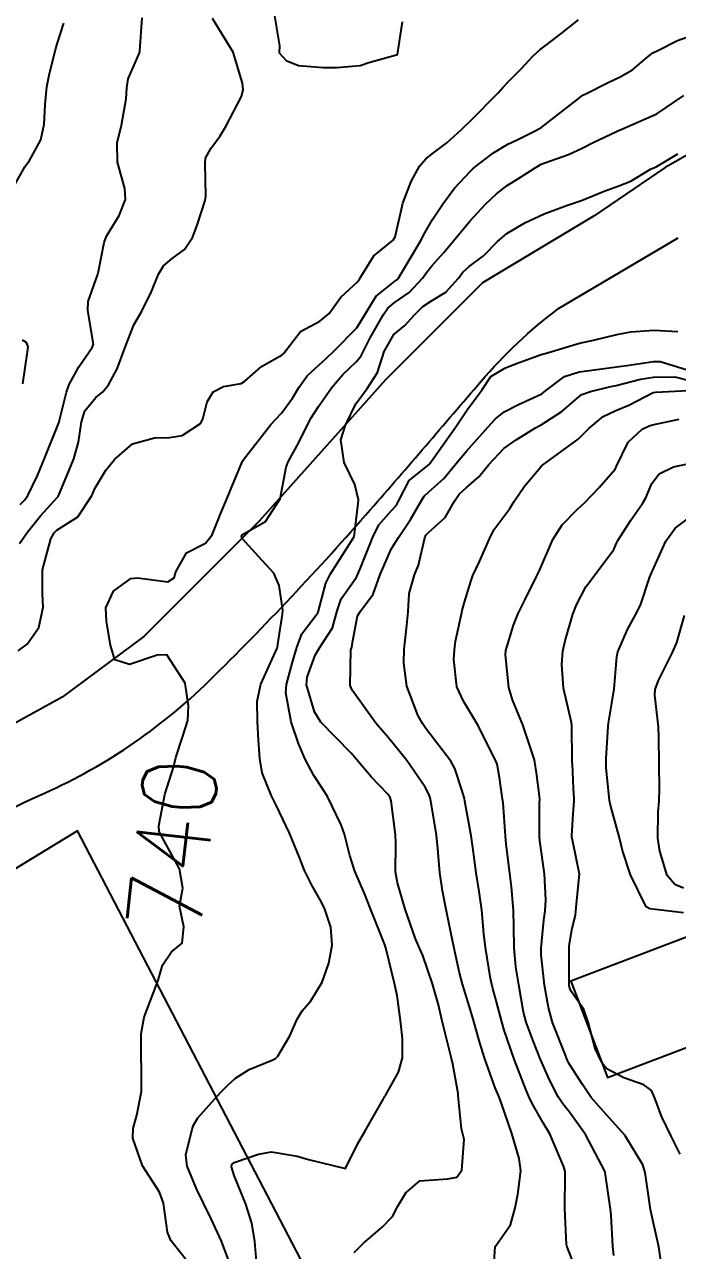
# Model space of a CAD drawing. Header units: metres. Extents: x 318500 to 325275, y 7408834 to 7428799.
# Drawn here: x 323171.2 to 323206.3, y 7421162.1 to 7421228.1 of the extents above; entities that cross this region are included whole.
import ezdxf
from ezdxf.enums import TextEntityAlignment as Align

# ---------------------------------------------------------------- set-up
doc = ezdxf.new("R2010")
doc.units = ezdxf.units.M
doc.header["$MEASUREMENT"] = 0
for name, color, linetype in [('Cotas', 45, 'Continuous'), ('Curvas de Nivel 1m', 11, 'Continuous'), ('Curvas de Nivel 5m', 15, 'Continuous'), ('Divisas', 45, 'Continuous'), ('Edificações', 30, 'Continuous'), ('Vias Primárias', 230, 'Continuous'), ('Vias Secundárias', 230, 'Continuous')]:
    doc.layers.add(name, color=color, linetype=linetype)
doc.styles.add('Style-STANDARD', font='STANDARD.shx')

msp = doc.modelspace()

# ---------------------------------------------------------------- linework, layer by layer
at = {"layer": 'Curvas de Nivel 1m', "flags": 128}
for points, elevation in [([(323170.565, 7421219.382), (323171.165, 7421220.469), (323171.3, 7421220.656), (323171.405, 7421220.786), (323172.041, 7421221.924), (323172.224, 7421222.775), (323172.261, 7421223.825), (323172.35, 7421224.773), (323172.505, 7421225.497), (323172.818, 7421226.766), (323172.917, 7421227.103), (323173.272, 7421228.205)], 736), ([(323170.816, 7421194.418), (323171.299, 7421194.783), (323171.932, 7421195.675), (323172.164, 7421196.77), (323172.125, 7421197.507), (323172.12, 7421198.771), (323172.575, 7421200.443), (323172.757, 7421200.762), (323172.818, 7421200.844), (323172.902, 7421200.91), (323174.035, 7421201.627), (323174.773, 7421202.742), (323174.815, 7421202.858), (323174.936, 7421203.158), (323175.539, 7421204.144), (323176.001, 7421204.724), (323176.968, 7421205.553), (323178.164, 7421205.884), (323178.972, 7421205.906), (323179.638, 7421206.009), (323180.633, 7421206.663), (323180.764, 7421206.881), (323180.997, 7421207.818), (323181.309, 7421208.352), (323181.866, 7421208.647), (323182.832, 7421208.813), (323183.015, 7421208.936), (323183.921, 7421209.723), (323185.036, 7421210.355), (323185.167, 7421210.47), (323185.254, 7421210.598), (323186.024, 7421211.616), (323187.056, 7421212.161), (323187.569, 7421212.572), (323188.183, 7421213.454), (323189.086, 7421214.28), (323189.204, 7421214.433), (323189.266, 7421214.547), (323189.963, 7421215.681), (323191.015, 7421216.522), (323191.122, 7421216.704), (323191.452, 7421218.201), (323191.536, 7421218.516), (323191.98, 7421219.689), (323192.427, 7421220.507), (323192.771, 7421220.909), (323193.181, 7421221.219), (323193.907, 7421221.771), (323194.685, 7421222.478), (323195.205, 7421222.988), (323196.658, 7421224.448), (323196.92, 7421224.749), (323197.229, 7421225.064), (323197.913, 7421225.761), (323198.539, 7421226.427), (323198.91, 7421226.77), (323199.259, 7421227.043), (323200.041, 7421227.636), (323200.982, 7421228.394)], 739), ([(323170.894, 7421200.2), (323171.302, 7421200.784), (323172.01, 7421201.678), (323172.929, 7421202.692), (323172.961, 7421202.728), (323172.986, 7421202.759), (323173.566, 7421204.139), (323173.806, 7421204.752), (323174.065, 7421205.653), (323174.233, 7421206.747), (323174.405, 7421207.33), (323175, 7421208.054), (323175.377, 7421208.362), (323175.688, 7421208.73), (323176.154, 7421209.592), (323176.564, 7421210.717), (323177.052, 7421211.959), (323177.468, 7421212.704), (323178.003, 7421213.769), (323178.367, 7421214.691), (323178.643, 7421215.14), (323179.103, 7421215.532), (323179.769, 7421216.014), (323180.206, 7421216.669), (323180.459, 7421217.335), (323180.888, 7421218.663), (323180.919, 7421218.887), (323180.883, 7421220.663), (323180.905, 7421220.931), (323181.182, 7421221.455), (323181.702, 7421222.143), (323181.996, 7421222.648), (323182.84, 7421224.26), (323182.933, 7421224.634), (323182.891, 7421224.969), (323182.393, 7421226.643), (323181.277, 7421228.467)], 738), ([(323170.922, 7421202.286), (323171.168, 7421202.545), (323171.333, 7421202.784), (323171.859, 7421203.864), (323172.232, 7421204.771), (323172.978, 7421206.609), (323173.021, 7421206.718), (323173.028, 7421206.76), (323173.415, 7421208.344), (323173.565, 7421208.754), (323174.074, 7421209.699), (323174.809, 7421210.742), (323174.864, 7421210.919), (323174.574, 7421212.745), (323174.583, 7421213.23), (323175.089, 7421214.648), (323175.113, 7421214.716), (323175.118, 7421214.74), (323175.442, 7421216.408), (323175.578, 7421216.733), (323176.258, 7421217.85), (323176.59, 7421218.718), (323176.558, 7421219.309), (323176.167, 7421220.725), (323176.142, 7421221.769), (323176.381, 7421222.722), (323176.635, 7421224.14), (323176.665, 7421224.718), (323176.74, 7421225.204), (323177.245, 7421226.361), (323177.35, 7421226.607), (323177.366, 7421226.708), (323177.491, 7421228.493)], 737), ([(323184.621, 7421228.61), (323184.881, 7421226.98), (323184.865, 7421226.606), (323185.244, 7421226.196), (323185.908, 7421225.925), (323187.239, 7421225.82), (323187.984, 7421225.823), (323189.241, 7421225.93), (323189.702, 7421226.084), (323191.25, 7421226.52), (323191.518, 7421228.276)], 738), ([(323182.375, 7421160.995), (323181.757, 7421162.636), (323181.208, 7421163.846), (323180.81, 7421164.646), (323180.431, 7421165.415), (323179.914, 7421166.665), (323179.85, 7421167.276), (323180.184, 7421168.663), (323180.264, 7421168.88), (323180.486, 7421169.277), (323181.714, 7421170.642), (323182.1, 7421171.042), (323182.512, 7421171.413), (323183.254, 7421171.884), (323184.527, 7421172.397), (323184.665, 7421172.462), (323184.798, 7421172.597), (323185.454, 7421173.683), (323185.838, 7421174.587), (323186.116, 7421175.033), (323186.57, 7421175.57), (323187.18, 7421176.571), (323187.553, 7421177.608), (323187.718, 7421178.563), (323187.646, 7421179.543), (323187.313, 7421180.57), (323187.081, 7421181.01), (323186.652, 7421181.764), (323186.237, 7421182.584), (323185.958, 7421183.299), (323185.422, 7421184.593), (323184.713, 7421186.103), (323184.464, 7421186.604), (323183.964, 7421187.843), (323183.833, 7421188.614), (323183.759, 7421189.61), (323183.696, 7421190.616), (323183.694, 7421191.709), (323183.875, 7421192.614), (323184.77, 7421194.551), (323184.784, 7421194.601), (323184.787, 7421194.634), (323184.824, 7421194.883), (323185.049, 7421196.396), (323185.064, 7421196.598), (323184.87, 7421197.942), (323184.585, 7421198.604), (323183.766, 7421199.494), (323182.898, 7421200.437), (323182.841, 7421200.572), (323182.866, 7421200.631), (323182.878, 7421200.653), (323182.901, 7421200.679), (323184.136, 7421201.387), (323184.93, 7421202.6), (323185.243, 7421204.31), (323185.353, 7421204.596), (323185.932, 7421205.629), (323186.397, 7421206.586), (323186.603, 7421206.967), (323186.995, 7421207.566), (323187.69, 7421208.57), (323188.294, 7421209.288), (323189.032, 7421209.991), (323189.29, 7421210.292), (323189.406, 7421210.545), (323189.772, 7421211.264), (323190.496, 7421212.528), (323190.721, 7421212.869), (323191.069, 7421213.152), (323191.877, 7421213.713), (323192.615, 7421214.505), (323192.814, 7421214.783), (323193.1, 7421215.152), (323193.743, 7421215.858), (323194.253, 7421216.483), (323195.131, 7421217.554), (323195.983, 7421218.457), (323196.57, 7421219.027), (323197.156, 7421219.474), (323197.754, 7421219.841), (323198.656, 7421220.425), (323198.978, 7421220.617), (323199.174, 7421220.691), (323200.448, 7421221.134), (323201.186, 7421221.483), (323201.787, 7421221.785), (323203.03, 7421222.372), (323203.145, 7421222.426), (323203.201, 7421222.45), (323203.326, 7421222.493), (323205.21, 7421223.323), (323206.655, 7421224.318)], 741), ([(323183.669, 7421161.322), (323183.558, 7421162.613), (323183.406, 7421163.611), (323183.067, 7421164.62), (323182.443, 7421166.179), (323182.302, 7421166.632), (323182.321, 7421166.763), (323182.454, 7421166.878), (323183.75, 7421167.321), (323184.463, 7421167.445), (323185.84, 7421167.206), (323186.457, 7421167.027), (323188.45, 7421166.55), (323189.113, 7421167.897), (323189.493, 7421168.535), (323190.498, 7421170.303), (323190.569, 7421170.449), (323190.612, 7421170.519), (323191.299, 7421171.731), (323191.511, 7421172.51), (323191.509, 7421173.547), (323191.412, 7421174.511), (323191.227, 7421175.86), (323191.089, 7421176.515), (323190.609, 7421178.431), (323190.586, 7421178.52), (323190.577, 7421178.554), (323189.784, 7421180.533), (323189.459, 7421181.348), (323188.938, 7421182.546), (323188.673, 7421183.389), (323188.388, 7421184.555), (323188.204, 7421185.051), (323187.466, 7421186.569), (323187.182, 7421187.031), (323186.731, 7421187.71), (323186.273, 7421188.585), (323185.913, 7421189.428), (323185.524, 7421190.592), (323185.236, 7421192.153), (323185.259, 7421192.595), (323185.592, 7421193.812), (323185.819, 7421194.59), (323186.086, 7421195.333), (323186.846, 7421196.316), (323186.959, 7421196.468), (323186.996, 7421196.578), (323187.389, 7421198.055), (323187.633, 7421198.569), (323188.9, 7421200.53), (323188.906, 7421200.55), (323189.125, 7421202.349), (323189.138, 7421202.547), (323188.942, 7421203.362), (323188.368, 7421204.559), (323188.184, 7421205.774), (323188.44, 7421206.558), (323188.998, 7421207.718), (323189.602, 7421208.541), (323190.161, 7421209.395), (323190.532, 7421210.528), (323191.049, 7421211.44), (323191.635, 7421211.933), (323192.16, 7421212.509), (323192.612, 7421212.959), (323193.071, 7421213.263), (323193.846, 7421213.721), (323194.531, 7421214.478), (323194.77, 7421214.799), (323195.1, 7421215.103), (323195.882, 7421215.685), (323196.633, 7421216.447), (323197.124, 7421216.889), (323198.105, 7421217.455), (323199.135, 7421217.934), (323200.396, 7421218.401), (323200.945, 7421218.591), (323201.144, 7421218.662), (323202.366, 7421219.158), (323203.156, 7421219.453), (323203.815, 7421219.699), (323204.87, 7421220.343), (323205.075, 7421220.438), (323205.172, 7421220.474), (323206.339, 7421221.166)], 742), ([(323188.909, 7421162.026), (323189.418, 7421162.535), (323190.409, 7421163.396), (323190.972, 7421163.957), (323191.261, 7421164.512), (323191.694, 7421165.244), (323192.441, 7421165.891), (323193.963, 7421165.998), (323194.446, 7421166.075), (323194.713, 7421166.466), (323194.83, 7421168.109), (323194.745, 7421168.466), (323194.694, 7421168.679), (323194.517, 7421170.47), (323194.502, 7421170.581), (323194.215, 7421172.164), (323194.15, 7421172.476), (323193.83, 7421173.761), (323193.655, 7421174.484), (323193.445, 7421175.363), (323193.132, 7421176.492), (323192.603, 7421178.018), (323192.391, 7421178.502), (323192.217, 7421178.903), (323191.66, 7421180.51), (323191.239, 7421181.93), (323191.144, 7421182.515), (323191.154, 7421184.044), (323191.131, 7421184.516), (323190.903, 7421186.333), (323190.848, 7421186.519), (323190.722, 7421186.699), (323189.825, 7421187.628), (323189.062, 7421188.545), (323188.745, 7421188.898), (323187.116, 7421190.575), (323186.778, 7421191.129), (323186.349, 7421192.585), (323186.384, 7421193.004), (323186.816, 7421194.179), (323187.042, 7421194.577), (323187.743, 7421195.66), (323188, 7421196.563), (323188.205, 7421197.215), (323188.874, 7421198.156), (323189.042, 7421198.383), (323189.114, 7421198.546), (323189.266, 7421198.926), (323189.922, 7421200.535), (323190.232, 7421201.208), (323190.922, 7421201.969), (323191.184, 7421202.259), (323191.315, 7421202.516), (323191.875, 7421203.582), (323192.96, 7421204.469), (323192.975, 7421204.484), (323192.991, 7421204.5), (323193.082, 7421204.619), (323194.384, 7421206.479), (323194.994, 7421207.397), (323195.456, 7421208.01), (323195.788, 7421208.458), (323196.278, 7421209.194), (323197.028, 7421209.635), (323197.606, 7421209.86), (323199.039, 7421210.385), (323199.067, 7421210.392), (323199.196, 7421210.418), (323201.046, 7421210.977), (323201.806, 7421211.137), (323203.051, 7421211.44), (323203.809, 7421211.596), (323205.053, 7421211.677), (323206.343, 7421211.611)], 743), ([(323171.062, 7421208.789), (323171.315, 7421210.507), (323171.358, 7421210.785), (323171.264, 7421211.009), (323171.044, 7421211.15)], 736), ([(323196.37, 7421160.44), (323196.499, 7421162.339), (323196.566, 7421162.438), (323197.329, 7421163.518), (323197.572, 7421164.429), (323197.715, 7421165.15), (323197.879, 7421166.426), (323197.796, 7421167.091), (323197.402, 7421168.431), (323196.83, 7421170.103), (323196.692, 7421170.438), (323196.507, 7421170.893), (323195.952, 7421172.449), (323195.685, 7421173.311), (323195.358, 7421174.458), (323195.171, 7421175.066), (323194.742, 7421176.468), (323194.589, 7421177.079), (323194.278, 7421178.475), (323194.181, 7421178.912), (323193.872, 7421180.482), (323193.667, 7421181.502), (323193.516, 7421182.487), (323193.412, 7421183.756), (323193.336, 7421184.49), (323193.078, 7421186.131), (323193.007, 7421186.496), (323192.933, 7421186.708), (323192.726, 7421187.079), (323191.742, 7421188.51), (323190.758, 7421189.725), (323190.078, 7421190.53), (323188.796, 7421192.29), (323188.7, 7421192.552), (323188.733, 7421194.466), (323188.77, 7421194.551), (323188.785, 7421194.587), (323188.825, 7421194.871), (323189.094, 7421196.298), (323189.253, 7421196.544), (323189.925, 7421197.474), (323190.309, 7421198.529), (323190.894, 7421199.89), (323191.143, 7421200.273), (323191.305, 7421200.516), (323191.943, 7421201.481), (323192.533, 7421202.504), (323192.687, 7421202.749), (323192.937, 7421202.985), (323193.736, 7421203.701), (323194.391, 7421204.479), (323194.967, 7421205.16), (323196.11, 7421206.453), (323196.521, 7421206.913), (323196.993, 7421207.276), (323197.761, 7421207.67), (323199.008, 7421208.256), (323199.109, 7421208.318), (323199.22, 7421208.417), (323200.239, 7421209.185), (323201.026, 7421209.434), (323201.854, 7421209.552), (323203.03, 7421209.699), (323203.599, 7421209.786), (323205.035, 7421209.991), (323205.383, 7421209.986), (323207.028, 7421209.491)], 744), ([(323202.891, 7421161.857), (323202.833, 7421162.356), (323202.747, 7421164.035), (323202.715, 7421164.357), (323202.449, 7421166.211), (323202.43, 7421166.341), (323202.428, 7421166.36), (323202.414, 7421166.397), (323201.373, 7421168.377), (323200.498, 7421169.573), (323200.139, 7421170.03), (323199.904, 7421170.399), (323199.433, 7421171.325), (323198.951, 7421172.414), (323198.545, 7421173.421), (323198.177, 7421174.424), (323198.035, 7421174.955), (323197.769, 7421176.428), (323197.625, 7421177.399), (323197.522, 7421178.431), (323197.502, 7421179.557), (323197.498, 7421180.431), (323197.374, 7421181.712), (323197.288, 7421182.434), (323197.097, 7421184.022), (323197.052, 7421184.436), (323196.925, 7421186.23), (323196.906, 7421186.438), (323196.732, 7421187.6), (323196.606, 7421188.309), (323196.56, 7421188.443), (323196.4, 7421188.79), (323195.555, 7421190.458), (323194.789, 7421191.71), (323194.447, 7421192.475), (323194.282, 7421193.945), (323194.306, 7421194.478), (323194.372, 7421194.932), (323194.708, 7421196.472), (323194.734, 7421196.59), (323194.859, 7421197.043), (323195.187, 7421198.153), (323195.309, 7421198.464), (323195.658, 7421199.229), (323196.192, 7421200.451), (323196.431, 7421200.923), (323196.917, 7421201.585), (323197.286, 7421202.075), (323197.514, 7421202.434), (323198.086, 7421203.285), (323198.959, 7421204.33), (323199.006, 7421204.373), (323199.059, 7421204.419), (323200.974, 7421205.803), (323201.554, 7421206.381), (323202.324, 7421207.036), (323202.995, 7421207.353), (323203.706, 7421207.646), (323205.01, 7421208.324), (323205.025, 7421208.324), (323205.141, 7421208.338), (323206.897, 7421208.426)], 746), ([(323205.486, 7421161.22), (323205.325, 7421162.326), (323204.996, 7421163.757), (323204.861, 7421164.334), (323204.807, 7421164.708), (323204.58, 7421166.338), (323204.456, 7421166.737), (323203.488, 7421168.35), (323202.496, 7421169.432), (323201.669, 7421170.373), (323201.201, 7421171.064), (323200.527, 7421172.127), (323200.432, 7421172.295), (323200.387, 7421172.392), (323200.284, 7421172.644), (323199.599, 7421174.404), (323199.37, 7421175.21), (323199.164, 7421176.411), (323198.977, 7421178.042), (323198.975, 7421178.415), (323199.131, 7421179.914), (323199.192, 7421180.412), (323199.237, 7421181.002), (323199.159, 7421182.413), (323198.911, 7421184.192), (323198.891, 7421184.417), (323198.899, 7421186.235), (323198.9, 7421186.417), (323198.893, 7421186.589), (323198.734, 7421187.851), (323198.645, 7421188.421), (323198.619, 7421188.544), (323197.991, 7421190.428), (323197.445, 7421191.779), (323197.243, 7421192.436), (323197.057, 7421194.198), (323197.081, 7421194.437), (323197.482, 7421195.792), (323197.742, 7421196.431), (323198.114, 7421197.174), (323198.736, 7421198.421), (323198.785, 7421198.517), (323198.883, 7421198.742), (323199.611, 7421200.409), (323200.11, 7421201.204), (323200.925, 7421202.027), (323201.118, 7421202.197), (323201.31, 7421202.384), (323202.1, 7421203.215), (323202.958, 7421204.202), (323203.021, 7421204.297), (323203.046, 7421204.359), (323203.669, 7421205.657), (323204.423, 7421206.346), (323204.8, 7421206.525), (323204.984, 7421206.588), (323206.416, 7421206.892)], 747), ([(323206.465, 7421167.327), (323205.972, 7421168.318), (323205.454, 7421169.367), (323205.11, 7421170.331), (323204.928, 7421170.748), (323204.517, 7421171.054), (323203.439, 7421171.432), (323202.525, 7421171.908), (323202.316, 7421172.151), (323202.191, 7421172.365), (323201.896, 7421173.014), (323201.537, 7421174.375), (323201.286, 7421175.098), (323200.577, 7421176.117), (323200.503, 7421176.315), (323200.487, 7421176.391), (323200.481, 7421176.492), (323200.481, 7421178.392), (323200.487, 7421178.517), (323200.625, 7421179.398), (323200.824, 7421180.201), (323200.84, 7421180.387), (323200.868, 7421180.612), (323201.038, 7421182.384), (323200.686, 7421184.146), (323200.626, 7421184.391), (323200.623, 7421184.459), (323200.709, 7421185.64), (323200.765, 7421186.343), (323200.758, 7421186.389), (323200.756, 7421186.426), (323200.726, 7421187.023), (323200.667, 7421188.318), (323200.657, 7421188.391), (323200.646, 7421188.487), (323200.636, 7421190.392), (323200.613, 7421190.552), (323200.19, 7421192.399), (323200.095, 7421193.683), (323200.153, 7421194.4), (323200.276, 7421194.95), (323200.693, 7421196.392), (323200.733, 7421196.511), (323200.857, 7421196.849), (323201.394, 7421197.86), (323201.781, 7421198.376), (323202.895, 7421199.878), (323203.045, 7421200.212), (323203.113, 7421200.358), (323203.813, 7421201.454), (323204.438, 7421202.345), (323204.618, 7421202.66), (323204.946, 7421203.421), (323205.343, 7421203.945), (323206.102, 7421204.323), (323206.962, 7421204.51)], 748), ([(323206.65, 7421180.32), (323204.828, 7421180.523), (323204.643, 7421180.642), (323203.784, 7421182.349), (323203.369, 7421183.664), (323203.204, 7421184.355), (323202.716, 7421186.105), (323202.667, 7421186.361), (323202.486, 7421188.112), (323202.472, 7421188.364), (323202.482, 7421188.626), (323202.592, 7421190.363), (323202.608, 7421190.527), (323202.788, 7421191.59), (323202.902, 7421192.256), (323202.914, 7421192.359), (323203.059, 7421194.117), (323203.115, 7421194.357), (323203.634, 7421195.556), (323204.06, 7421196.348), (323204.322, 7421196.882), (323204.812, 7421198.341), (323204.827, 7421198.394), (323204.882, 7421198.53), (323205.687, 7421200.328), (323206.203, 7421201.028), (323206.919, 7421201.552)], 749)]:
    msp.add_lwpolyline(points, dxfattribs=dict(at, elevation=elevation))
at = {"layer": 'Curvas de Nivel 5m', "flags": 128}
for points, elevation in [([(323180.375, 7421160.968), (323179.042, 7421162.67), (323178.856, 7421163.124), (323178.64, 7421164.677), (323178.429, 7421165.279), (323177.505, 7421166.694), (323176.996, 7421168.179), (323177.015, 7421168.702), (323177.202, 7421169.414), (323177.457, 7421170.696), (323177.465, 7421171.746), (323177.441, 7421172.696), (323177.446, 7421173.797), (323177.605, 7421174.694), (323178.229, 7421176.337), (323178.355, 7421176.683), (323178.407, 7421176.858), (323178.592, 7421177.502), (323179.066, 7421178.212), (323179.641, 7421178.67), (323179.737, 7421179.555), (323179.495, 7421180.671), (323179.679, 7421181.64), (323179.501, 7421182.672), (323178.682, 7421184.18), (323178.407, 7421184.684), (323178.39, 7421184.989), (323178.72, 7421186.68), (323179.195, 7421188.216), (323179.298, 7421188.674), (323179.661, 7421189.767), (323179.946, 7421190.668), (323179.996, 7421191.454), (323179.806, 7421192.67), (323178.815, 7421194.201), (323178.303, 7421194.175), (323176.81, 7421193.68), (323176.019, 7421193.929), (323175.783, 7421194.726), (323175.572, 7421195.996), (323175.537, 7421196.73), (323175.956, 7421197.631), (323176.874, 7421198.304), (323177.24, 7421198.339), (323178.872, 7421198.135), (323179.21, 7421198.342), (323179.306, 7421198.676), (323179.873, 7421199.687), (323180.896, 7421200.218), (323181.266, 7421200.655), (323181.736, 7421201.829), (323182.077, 7421202.643), (323182.325, 7421203.253), (323182.894, 7421204.631), (323182.961, 7421204.742), (323184.425, 7421206.608), (323184.698, 7421206.89), (323184.989, 7421207.203), (323185.58, 7421208.016), (323185.927, 7421208.591), (323186.386, 7421209.22), (323187.028, 7421209.811), (323187.427, 7421210.181), (323187.826, 7421210.568), (323189.053, 7421211.804), (323189.51, 7421212.543), (323190.092, 7421213.518), (323191.087, 7421214.303), (323191.216, 7421214.391), (323191.323, 7421214.518), (323191.987, 7421215.63), (323192.505, 7421216.506), (323192.713, 7421216.915), (323193.131, 7421217.634), (323193.706, 7421218.492), (323194.312, 7421219.323), (323195.166, 7421220.233), (323195.29, 7421220.347), (323195.421, 7421220.466), (323196.407, 7421221.226), (323197.189, 7421221.693), (323197.693, 7421221.935), (323198.699, 7421222.425), (323199.017, 7421222.607), (323199.203, 7421222.746), (323200.883, 7421224.062), (323201.219, 7421224.325), (323201.259, 7421224.35), (323201.345, 7421224.389), (323202.592, 7421225.014), (323203.234, 7421225.315), (323203.901, 7421225.699), (323204.657, 7421226.349), (323204.994, 7421226.603), (323205.256, 7421226.743), (323206.321, 7421227.267), (323207.27, 7421227.618)], 740), ([(323201.158, 7421160.378), (323200.398, 7421162.276), (323200.354, 7421162.391), (323200.344, 7421162.447), (323200.246, 7421164.393), (323200.27, 7421166.215), (323200.265, 7421166.393), (323200.205, 7421166.642), (323199.442, 7421168.406), (323199.088, 7421169.01), (323198.496, 7421170.039), (323198.317, 7421170.422), (323198.167, 7421170.762), (323197.52, 7421172.43), (323196.994, 7421173.995), (323196.858, 7421174.437), (323196.571, 7421175.52), (323196.373, 7421176.238), (323196.32, 7421176.444), (323196.249, 7421176.781), (323195.98, 7421178.449), (323195.896, 7421179.176), (323195.787, 7421180.453), (323195.646, 7421181.451), (323195.486, 7421182.458), (323195.305, 7421183.836), (323195.214, 7421184.462), (323194.869, 7421186.317), (323194.844, 7421186.468), (323194.822, 7421186.57), (323194.724, 7421186.884), (323194.336, 7421188.076), (323194.121, 7421188.479), (323192.766, 7421190.242), (323192.583, 7421190.502), (323192.333, 7421190.948), (323191.752, 7421192.51), (323191.579, 7421193.746), (323191.608, 7421194.512), (323191.73, 7421195.617), (323191.826, 7421196.51), (323191.873, 7421197.502), (323192.156, 7421198.507), (323192.371, 7421199.02), (323192.711, 7421200.502), (323192.768, 7421200.635), (323192.904, 7421200.793), (323193.814, 7421201.589), (323194.314, 7421202.479), (323194.564, 7421202.847), (323194.941, 7421203.192), (323195.632, 7421203.778), (323196.155, 7421204.452), (323196.969, 7421205.317), (323197.634, 7421205.773), (323198.682, 7421206.423), (323198.869, 7421206.533), (323198.983, 7421206.589), (323200.099, 7421207.298), (323201.006, 7421208.096), (323201.177, 7421208.218), (323201.631, 7421208.381), (323202.739, 7421208.639), (323203.015, 7421208.706), (323204.327, 7421209.041), (323205.022, 7421209.153), (323206.171, 7421209.174), (323207.02, 7421208.945)], 745), ([(323206.653, 7421181.642), (323206.179, 7421181.841), (323205.774, 7421182.323), (323205.37, 7421183.639), (323205.27, 7421184.331), (323205.29, 7421185.752), (323205.334, 7421186.331), (323205.359, 7421186.964), (323205.341, 7421188.331), (323205.32, 7421189.773), (323205.298, 7421190.332), (323205.106, 7421192.024), (323205.113, 7421192.335), (323205.298, 7421192.826), (323206.053, 7421194.322), (323206.284, 7421194.862), (323206.705, 7421196.312)], 750)]:
    msp.add_lwpolyline(points, dxfattribs=dict(at, elevation=elevation))
at = {"layer": 'Divisas'}
msp.add_lwpolyline([(323208.385, 7421118.443), (323202.458, 7421130.573), (323192.924, 7421148.423), (323174.002, 7421184.724), (323166.111, 7421179.919)], dxfattribs=at)
at = {"layer": 'Edificações'}
msp.add_lwpolyline([(323208.92, 7421179.803), (323200.586, 7421176.632), (323202.56, 7421171.443), (323210.781, 7421174.57)], close=True, dxfattribs=at)
at = {"layer": 'Vias Primárias'}
for points in [[(323715.644, 7420145.548, 0), (323709.04, 7420132.939)], [(323831.088, 7420001.787, 0), (323833.844, 7420008.443, 0.220888)], [(323214.165, 7420944.208), (323201.806, 7420939.257, 0.444431), (323201.432, 7420938.242, 0.099943), (323205.069, 7420933.766, 0), (323207.298, 7420931.929, 0.020742)]]:
    msp.add_lwpolyline(points, format="xyb", dxfattribs=at)
at = {"layer": 'Vias Secundárias'}
for points in [[(323050.062, 7421322.253), (323080.222, 7421293.591), (323093.683, 7421278.001), (323104.585, 7421265.722), (323109.672, 7421259.567), (323122.137, 7421241.472), (323131.385, 7421228.066), (323137.543, 7421218.7), (323147.326, 7421201.817), (323160.186, 7421180.79), (323165.406, 7421171.558), (323168.616, 7421173.205), (323165.583, 7421179.352, -0.355833), (323166.513, 7421183.407, -0.063134), (323171.904, 7421186.607, 0.092004), (323181.115, 7421192.814, 0.019488), (323189.78, 7421202.016, 0.002144), (323195.737, 7421208.918, -0.054501), (323199.912, 7421212.839), (323206.362, 7421216.659)], [(323210.261, 7421223.044), (323205.651, 7421220.439), (323201.842, 7421217.834), (323195.828, 7421214.227), (323190.615, 7421209.018), (323183.799, 7421201.403), (323177.585, 7421195.192), (323173.189, 7421191.914), (323168.677, 7421189.454), (323163.96, 7421187.609, -0.30211), (323159.243, 7421188.634), (323143.028, 7421215.513), (323126.803, 7421240.766), (323111.832, 7421261.88), (323091.494, 7421285.303), (323085.956, 7421292.478), (323075.885, 7421302.343), (323056.607, 7421320.997)]]:
    msp.add_lwpolyline(points, format="xyb", dxfattribs=at)

# ---------------------------------------------------------------- texts
at = {"layer": 'Cotas', "style": 'Style-STANDARD'}
msp.add_text('740', height=4, rotation=83.50482, dxfattribs=at).set_placement((323179.141, 7421183.988, 740), align=Align.MIDDLE_CENTER)

doc.saveas('drawing.dxf')
